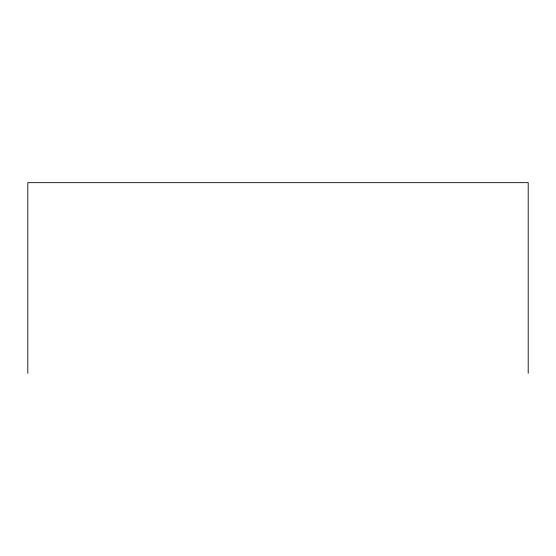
<?xml version="1.0" encoding="UTF-8"?>
<svg xmlns="http://www.w3.org/2000/svg" width="556" height="556" viewBox="0 0 556 556"><rect width="100%" height="100%" fill="white"/><g stroke="black" fill="none" stroke-linecap="round" stroke-linejoin="round"><path stroke-width="0.83" d="M528.2 373.34L528.2 182.66L27.8 182.66L27.8 373.34"/></g></svg>
